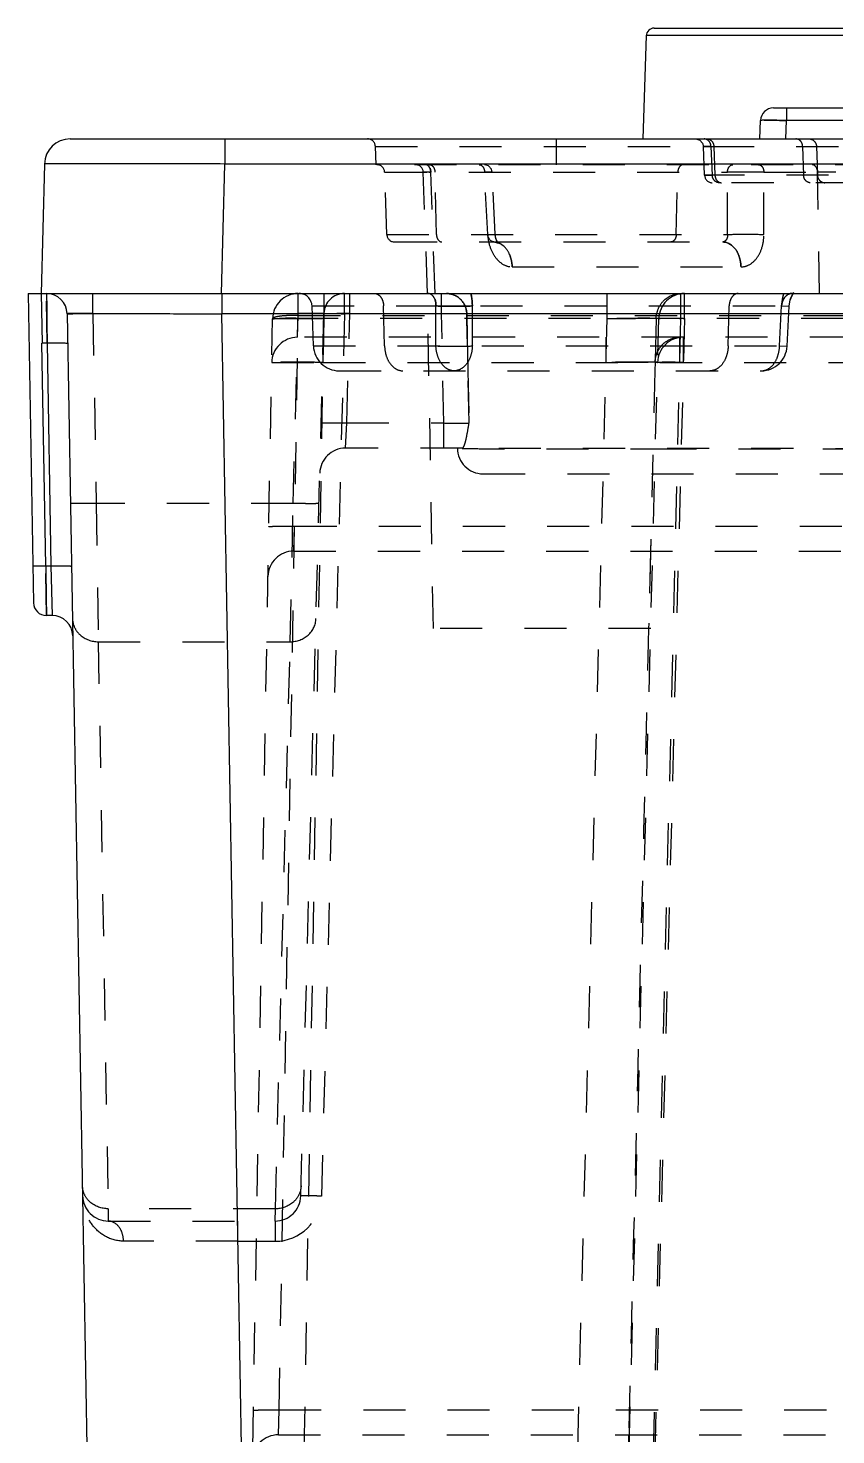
# Model space of a CAD drawing. Header units: millimetres. Extents: x -1265 to 1982, y -12197 to 1934.
# Drawn here: x -119.8 to -88.5, y -335.4 to -280.8 of the extents above; entities that cross this region are included whole.
import ezdxf

# ---------------------------------------------------------------- set-up
doc = ezdxf.new("R2010")
doc.units = ezdxf.units.MM
doc.header["$LTSCALE"] = 16.335
doc.linetypes.add('HIDDEN', pattern=[0.2, 0.1, -0.1])
doc.layers.get('0').update_dxf_attribs({"linetype": 'CONTINUOUS'})
doc.layers.add('DEFAULT_2', color=8, linetype='HIDDEN')

msp = doc.modelspace()

# ---------------------------------------------------------------- linework, layer by layer
at = {"color": 7, "linetype": 'Continuous'}
for p, q in [((-95.833, -281.092), (-95.973, -285.102)), ((-64.813, -281.092), (-95.833, -281.092)), ((-95.533, -280.802), (-65.113, -280.802)), ((-90.898, -283.902), (-83.935, -283.902)), ((-90.398, -283.902), (-90.398, -284.385)), ((-91.423, -285.102), (-91.398, -284.385)), ((-90.423, -285.102), (-90.398, -284.385)), ((-84.435, -284.385), (-90.398, -284.385)), ((-118.192, -285.102), (284.164, -285.102)), ((-112.194, -285.102), (-112.194, -286.076)), ((-119.191, -286.076), (-119.323, -291.102)), ((-112.325, -291.102), (-112.194, -286.076)), ((255.38, -286.076), (-112.194, -286.076)), ((-119.823, -291.102), (-119.613, -303.111)), ((-119.823, -291.102), (302.177, -291.102)), ((-119.323, -291.102), (-119.272, -293.034)), ((-119.109, -291.102), (-119.103, -291.663)), ((-112.31, -291.102), (-112.31, -291.888)), ((-119.103, -291.663), (-119.097, -292.289)), ((-118.309, -291.888), (-116.952, -369.611)), ((-110.953, -369.611), (-112.31, -291.888)), ((-87.788, -291.888), (-112.31, -291.888)), ((-119.097, -292.289), (-119.089, -293.032)), ((-119.139, -301.672), (-119.289, -293.032)), ((-119.089, -293.032), (-119.289, -293.032)), ((-119.089, -293.032), (-118.938, -301.672)), ((-119.139, -301.672), (-118.938, -301.672)), ((-119.139, -301.672), (-119.121, -303.041)), ((-118.938, -301.672), (-118.891, -303.602)), ((-119.121, -303.041), (-119.115, -303.457)), ((-119.115, -303.457), (-119.113, -303.602)), ((-118.891, -303.602), (-119.113, -303.602))]:
    msp.add_line(p, q, dxfattribs=at)
for centre, radius, start, end in [((-95.533, -281.102), 0.3, 90, 178), ((-90.898, -284.402), 0.5, 90, 178), ((-91.322, -337.197), 52.82, 88.9983, 89.5402), ((-118.192, -286.102), 1, 90.0009, 178.5), ((-119.109, -291.902), 0.8, 1, 90), ((-119.113, -303.102), 0.5, 180.9982, 270), ((-118.891, -304.402), 0.8, 1, 90)]:
    msp.add_arc(centre, radius, start, end, dxfattribs=at)
for points, knots in [([(-91.264, -284.378), (-91.283, -284.379), (-91.315, -284.38), (-91.36, -284.379), (-91.38, -284.384), (-91.398, -284.382), (-91.398, -284.385)], [0, 0, 0, 0, 0.429072, 0.741574, 0.933052, 1, 1, 1, 1]), ([(-90.898, -284.378), (-90.934, -284.378), (-91.056, -284.377), (-91.178, -284.377), (-91.264, -284.378)], [0, 0, 0, 0, 0.297466, 1, 1, 1, 1]), ([(-112.194, -286.076), (-112.648, -286.074), (-113.541, -286.071), (-114.837, -286.068), (-115.862, -286.066), (-116.619, -286.065), (-117.126, -286.065), (-117.585, -286.065), (-117.993, -286.066), (-118.345, -286.067), (-118.638, -286.068), (-118.843, -286.069), (-118.976, -286.07), (-119.052, -286.071), (-119.109, -286.073), (-119.154, -286.071), (-119.173, -286.077), (-119.191, -286.073), (-119.191, -286.076)], [0, 0, 0, 0, 0.19492, 0.382717, 0.55557, 0.63436, 0.707059, 0.772982, 0.831446, 0.881878, 0.923841, 0.956909, 0.96999, 0.980735, 0.989126, 0.995145, 0.998773, 1, 1, 1, 1]), ([(-118.309, -291.888), (-118.309, -291.886), (-118.294, -291.89), (-118.277, -291.885), (-118.238, -291.887), (-118.189, -291.885), (-118.124, -291.885), (-118.011, -291.884), (-117.835, -291.884), (-117.584, -291.883), (-117.282, -291.883), (-116.933, -291.882), (-116.381, -291.882), (-115.6, -291.883), (-114.576, -291.884), (-113.465, -291.886), (-112.7, -291.887), (-112.31, -291.888)], [0, 0, 0, 0, 0.001219, 0.004852, 0.010878, 0.019274, 0.030018, 0.043086, 0.076104, 0.118084, 0.168557, 0.226993, 0.292864, 0.444442, 0.6173, 0.804908, 1, 1, 1, 1]), ([(-118.289, -293.046), (-118.289, -293.041), (-118.32, -293.043), (-118.355, -293.034), (-118.433, -293.033), (-118.531, -293.03), (-118.655, -293.029), (-118.844, -293.029), (-118.99, -293.031), (-119.089, -293.032)], [0, 0, 0, 0, 0.019906, 0.076072, 0.167827, 0.294072, 0.451778, 0.630339, 1, 1, 1, 1]), ([(-119.638, -301.663), (-119.638, -301.667), (-119.619, -301.666), (-119.597, -301.671), (-119.548, -301.671), (-119.488, -301.673), (-119.413, -301.674), (-119.295, -301.674), (-119.202, -301.673), (-119.138, -301.672)], [0, 0, 0, 0, 0.020491, 0.077544, 0.169682, 0.293754, 0.445018, 0.618346, 1, 1, 1, 1]), ([(-118.938, -301.672), (-118.839, -301.67), (-118.693, -301.669), (-118.505, -301.669), (-118.38, -301.67), (-118.282, -301.673), (-118.204, -301.674), (-118.169, -301.682), (-118.138, -301.681), (-118.138, -301.686)], [0, 0, 0, 0, 0.369661, 0.548222, 0.705927, 0.832173, 0.923928, 0.980095, 1, 1, 1, 1])]:
    msp.add_open_spline(points, degree=3, knots=knots, dxfattribs=at)
at = {"layer": 'DEFAULT_2', "color": 8, "linetype": 'HIDDEN'}
for p, q in [((-106.323, -286.102), (-106.348, -285.392)), ((-106.348, -285.392), (38.635, -285.392)), ((-99.323, -286.102), (-99.323, -285.102)), ((-93.571, -286.514), (-93.615, -285.39)), ((-93.323, -285.392), (-93.615, -285.39)), ((-93.615, -285.39), (-93.555, -285.391)), ((-93.555, -285.391), (-93.501, -285.391)), ((-93.501, -285.391), (-93.214, -285.392)), ((-93.323, -285.392), (-93.273, -286.513)), ((-93.214, -285.392), (-93.169, -286.513)), ((-89.766, -285.392), (-89.729, -286.513)), ((-89.766, -285.392), (-89.543, -285.392)), ((-89.543, -285.392), (-89.364, -285.392)), ((-89.364, -285.392), (-89.229, -285.392)), ((-89.229, -285.392), (-89.206, -286.096)), ((-101.954, -286.15), (-102.115, -286.102)), ((-89.206, -286.096), (-89.192, -286.513)), ((17.677, -286.104), (-106.323, -286.104)), ((-105.903, -288.813), (-105.987, -286.392)), ((-105.987, -286.392), (-92.683, -286.392)), ((-104.323, -291.102), (-104.487, -286.392)), ((-104.255, -286.391), (-104.195, -286.392)), ((-104.03, -291.102), (-104.195, -286.392)), ((-103.976, -288.813), (-104.035, -286.392)), ((-101.816, -286.387), (-102.108, -286.392)), ((-101.816, -286.387), (-102.108, -286.392)), ((-102.108, -286.392), (-101.85, -286.388)), ((-101.989, -288.812), (-102.108, -286.392)), ((-101.843, -286.276), (-101.954, -286.15)), ((-101.85, -286.388), (-101.816, -286.387)), ((-101.85, -286.388), (-101.816, -286.387)), ((-101.816, -286.387), (-101.843, -286.276)), ((-101.697, -288.798), (-101.816, -286.387)), ((-94.67, -288.813), (-94.61, -286.392)), ((-93.571, -286.514), (-93.273, -286.513)), ((-93.512, -286.514), (-93.571, -286.514)), ((-93.169, -286.513), (-93.512, -286.514)), ((38.652, -286.513), (-93.273, -286.513)), ((-92.683, -288.813), (-92.683, -286.392)), ((-91.27, -288.812), (-91.27, -286.392)), ((-91.27, -286.392), (-89.184, -286.392)), ((-89.116, -291.102), (-89.184, -286.392)), ((154.136, -286.802), (-93.271, -286.802)), ((-105.903, -288.813), (-92.683, -288.813)), ((-101.989, -288.813), (-101.697, -288.798)), ((-101.67, -288.97), (-101.697, -288.798)), ((-105.587, -289.102), (-92.864, -289.102)), ((-101.61, -289.113), (-101.67, -288.97)), ((-101.585, -289.147), (-101.63, -289.077)), ((-101.586, -289.146), (-101.585, -289.147)), ((-101.039, -290.067), (-92.157, -290.067)), ((-119.089, -293.032), (-119.109, -291.102)), ((-117.31, -291.881), (-117.31, -291.102)), ((-109.34, -292.067), (-109.34, -291.102)), ((-108.34, -292.076), (-108.34, -291.102)), ((-107.544, -291.888), (-107.544, -291.102)), ((-107.344, -291.881), (-107.344, -291.102)), ((-104.096, -304.102), (-104.323, -291.102)), ((-103.779, -291.881), (-103.779, -291.102)), ((-97.348, -292.076), (-97.348, -291.102)), ((-94.505, -291.102), (-94.505, -292.067)), ((-94.349, -292.067), (-94.349, -291.102)), ((-90.294, -291.599), (-90.248, -291.342)), ((-90.245, -291.326), (-90.154, -291.136)), ((-90.163, -291.15), (-90.127, -291.102)), ((-90.154, -291.136), (-90.126, -291.102)), ((-90.127, -291.102), (-90.126, -291.102)), ((-90.126, -291.102), (-90.121, -291.096)), ((-117.31, -291.881), (-117.181, -299.25)), ((-117.31, -291.881), (-112.31, -291.888)), ((-111.676, -368.607), (-110.34, -292.085)), ((-110.08, -334.437), (-109.34, -292.067)), ((-109.676, -368.61), (-108.34, -292.076)), ((-109.536, -299.25), (-109.343, -291.881)), ((-109.37, -292.802), (-109.34, -291.952)), ((-109.34, -291.952), (16.728, -291.952)), ((58.823, -292.067), (-109.34, -292.067)), ((-109.24, -326.128), (-108.343, -291.881)), ((-108.752, -293.137), (-108.806, -291.585)), ((-108.806, -291.585), (-90.586, -291.585)), ((-107.544, -291.888), (-108.44, -326.135)), ((-107.455, -296.128), (-107.344, -291.881)), ((-105.99, -293.137), (-106.028, -291.585)), ((-103.997, -293.137), (-103.997, -291.585)), ((-103.689, -296.128), (-103.779, -291.881)), ((-102.711, -296.128), (-102.802, -291.881)), ((-102.802, -291.881), (-102.782, -292.802)), ((-102.584, -293.137), (-102.584, -291.585)), ((-99.352, -368.61), (-97.348, -292.076)), ((-97.352, -368.61), (-95.348, -292.076)), ((-94.505, -292.067), (-96.06, -356.437)), ((-94.349, -292.067), (-96.034, -356.437)), ((-95.452, -292.069), (-95.502, -294.102)), ((-92.656, -293.137), (-92.617, -291.585)), ((-90.662, -293.137), (-90.586, -291.585)), ((-90.586, -291.585), (-90.294, -291.599)), ((-90.37, -293.152), (-90.294, -291.599)), ((124.498, -292.802), (-109.37, -292.802)), ((-108.752, -293.137), (-90.662, -293.137)), ((-108.37, -293.776), (-108.37, -292.802)), ((-102.782, -292.802), (-102.754, -294.102)), ((-97.392, -293.776), (-97.392, -292.802)), ((-94.544, -292.802), (-94.544, -293.767)), ((-94.393, -293.767), (-94.393, -292.802)), ((-90.662, -293.137), (-90.37, -293.152)), ((-108.448, -293.775), (-108.37, -293.776)), ((-108.37, -293.785), (121.223, -293.767)), ((-107.752, -294.102), (-91.369, -294.102)), ((-102.754, -294.102), (-102.711, -296.128)), ((-95.502, -294.102), (-95.746, -304.1)), ((-95.502, -294.102), (-95.672, -301.102)), ((-95.494, -293.769), (-95.502, -294.102)), ((-107.506, -297.102), (-107.455, -296.128)), ((-107.455, -296.128), (-103.689, -296.128)), ((-103.689, -297.102), (-103.689, -296.128)), ((-102.967, -297.102), (-107.506, -297.102)), ((-80.323, -297.128), (-102.975, -297.119)), ((-95.522, -297.128), (-85.741, -297.128)), ((-102.164, -298.102), (-58.482, -298.102)), ((-109.536, -299.25), (-117.181, -299.25)), ((-117.181, -299.25), (-117.103, -304.617)), ((-109.653, -304.617), (-109.536, -299.25)), ((-109.515, -301.102), (-109.481, -300.137)), ((-109.481, -300.137), (-81.427, -300.137)), ((-109.515, -301.102), (-82.251, -301.102)), ((-95.672, -301.102), (-95.746, -304.1)), ((-119.113, -303.602), (-119.139, -301.672)), ((-95.663, -304.102), (-104.096, -304.102)), ((-117.103, -304.617), (-116.719, -326.627)), ((-117.103, -304.617), (-109.653, -304.617)), ((-110.229, -326.627), (-109.653, -304.617)), ((-110.229, -326.627), (-116.719, -326.627)), ((-116.719, -326.627), (-116.712, -327.102)), ((-110.24, -327.102), (-110.229, -326.627)), ((-116.712, -327.102), (-110.24, -327.102)), ((-111.682, -327.888), (-111.682, -327.102)), ((-110.24, -327.102), (-110.24, -327.888)), ((-111.682, -327.888), (-110.24, -327.888)), ((-110.113, -335.402), (-110.08, -334.437)), ((-110.08, -334.437), (126.711, -334.437)), ((-110.113, -335.402), (125.711, -335.402)), ((-96.521, -335.402), (-97.051, -356.443)), ((-96.521, -335.402), (-97.051, -356.443))]:
    msp.add_line(p, q, dxfattribs=at)
for points in [[(-93.915, -285.102), (-93.757, -285.147), (-93.646, -285.269), (-93.615, -285.39)], [(-101.63, -289.077), (-101.683, -288.911), (-101.697, -288.798)], [(-101.746, -289.102), (-101.616, -289.129), (-101.586, -289.146)], [(-101.746, -289.102), (-101.64, -289.119), (-101.596, -289.139)], [(-101.596, -289.139), (-101.584, -289.148), (-101.61, -289.113)], [(-90.294, -291.599), (-90.254, -291.358), (-90.163, -291.15)], [(-90.121, -291.096), (-90.104, -291.082), (-90.167, -291.1), (-90.196, -291.102)]]:
    msp.add_lwpolyline(points, dxfattribs=at)
for centre, radius, start, end in [((-106.647, -285.402), 0.3, 2, 90), ((-106.287, -286.402), 0.3, 2, 90), ((-104.787, -286.402), 0.3, 2, 90), ((-104.472, -326.369), 39.978, 89.6882, 89.829), ((-93.271, -286.502), 0.3, 182.2609, 270), ((-92.118, -326.327), 39.939, 90.1679, 90.8108), ((-91.977, -351.046), 64.658, 89.77084, 90.22916), ((-91.933, -340.79), 54.402, 89.5093, 89.7733), ((-91.77, -321.462), 35.074, 89.1835, 89.506), ((-88.918, -330.883), 44.492, 90.0754, 90.3424), ((-88.856, -361.051), 74.66, 89.90755, 90.09245), ((-88.873, -377.509), 91.118, 89.75117, 89.91367), ((-105.603, -288.802), 0.3, 182, 270), ((-100.165, -288.722), 1.826, 182.83, 192.201), ((-100.231, -288.736), 1.759, 192.2034, 195.4359), ((-109.34, -292.102), 1, 90, 179), ((-109.306, -291.602), 0.5, 2, 90), ((-107.544, -291.902), 0.8, 90, 178.5), ((-94.349, -292.102), 1, 90, 178.5), ((-88.486, -291.688), 2.103, 168.2334, 177.1935), ((-88.578, -291.669), 2.008, 163.6042, 168.2157), ((-109.803, -318.469), 26.406, 88.9946, 90.0794), ((-109.64, -440.813), 148.742, 89.49957, 89.68338), ((-108.224, -333.058), 41.187, 88.7745, 89.4697), ((-109.37, -293.802), 1, 90, 179), ((-107.752, -293.102), 1, 182, 270), ((-94.393, -293.802), 1, 90, 178.5), ((-91.369, -293.102), 1, 270, 357.1727), ((-107.506, -298.102), 1, 90, 178.5), ((-102.165, -297.102), 1, 180, 270), ((-109.515, -302.102), 1, 90, 179), ((-116.712, -326.102), 1, 181, 270), ((-110.24, -326.102), 1, 270, 358.5), ((-110.24, -326.088), 1.8, 270.0063, 358.5001), ((-116.545, -2365.975), 2038.092, 89.863282, 89.988057), ((-110.113, -336.402), 1, 90, 179)]:
    msp.add_arc(centre, radius, start, end, dxfattribs=at)
for points, knots in [([(-91.264, -284.378), (-91.252, -284.378), (-91.199, -284.378), (-91.096, -284.377), (-90.946, -284.378), (-90.711, -284.38), (-90.526, -284.383), (-90.398, -284.385)], [0, 0, 0, 0, 0.039651, 0.183244, 0.358239, 0.558604, 1, 1, 1, 1]), ([(-93.323, -285.392), (-93.325, -285.318), (-93.378, -285.17), (-93.524, -285.102), (-93.593, -285.102)], [0, 0, 0, 0, 0.517842, 1, 1, 1, 1]), ([(-93.473, -285.102), (-93.431, -285.102), (-93.34, -285.131), (-93.276, -285.201), (-93.254, -285.243)], [0, 0, 0, 0, 0.473003, 1, 1, 1, 1]), ([(-89.766, -285.392), (-89.768, -285.318), (-89.817, -285.173), (-89.959, -285.102), (-90.025, -285.102)], [0, 0, 0, 0, 0.52473, 1, 1, 1, 1]), ([(-89.521, -285.102), (-89.448, -285.102), (-89.295, -285.165), (-89.232, -285.317), (-89.229, -285.392)], [0, 0, 0, 0, 0.495092, 1, 1, 1, 1]), ([(-104.195, -286.392), (-104.196, -286.355), (-104.208, -286.283), (-104.259, -286.164), (-104.35, -286.102), (-104.407, -286.102)], [0, 0, 0, 0, 0.282889, 0.561661, 1, 1, 1, 1]), ([(-104.247, -286.102), (-104.191, -286.102), (-104.067, -286.187), (-104.037, -286.32), (-104.035, -286.392)], [0, 0, 0, 0, 0.440824, 1, 1, 1, 1]), ([(-102.32, -286.102), (-102.264, -286.102), (-102.173, -286.164), (-102.122, -286.283), (-102.109, -286.355), (-102.108, -286.392)], [0, 0, 0, 0, 0.438339, 0.717111, 1, 1, 1, 1]), ([(-102.214, -286.143), (-102.222, -286.137), (-102.254, -286.115), (-102.292, -286.102), (-102.32, -286.102)], [0, 0, 0, 0, 0.274315, 1, 1, 1, 1]), ([(-102.214, -286.143), (-102.222, -286.137), (-102.254, -286.115), (-102.292, -286.102), (-102.32, -286.102)], [0, 0, 0, 0, 0.274315, 1, 1, 1, 1]), ([(-94.398, -286.102), (-94.455, -286.102), (-94.579, -286.187), (-94.609, -286.32), (-94.61, -286.392)], [0, 0, 0, 0, 0.440824, 1, 1, 1, 1]), ([(-92.683, -286.392), (-92.682, -286.355), (-92.669, -286.283), (-92.619, -286.164), (-92.528, -286.102), (-92.471, -286.102)], [0, 0, 0, 0, 0.282889, 0.561661, 1, 1, 1, 1]), ([(-91.482, -286.102), (-91.425, -286.102), (-91.334, -286.164), (-91.284, -286.283), (-91.271, -286.355), (-91.27, -286.392)], [0, 0, 0, 0, 0.438339, 0.717111, 1, 1, 1, 1]), ([(-89.184, -286.392), (-89.185, -286.355), (-89.198, -286.283), (-89.248, -286.164), (-89.339, -286.102), (-89.396, -286.102)], [0, 0, 0, 0, 0.282889, 0.561661, 1, 1, 1, 1]), ([(-104.195, -286.392), (-104.236, -286.391), (-104.307, -286.391), (-104.391, -286.39), (-104.44, -286.391), (-104.466, -286.39), (-104.477, -286.393), (-104.487, -286.39), (-104.487, -286.392)], [0, 0, 0, 0, 0.422932, 0.737062, 0.850282, 0.932649, 0.98295, 1, 1, 1, 1]), ([(-93.003, -286.802), (-93.071, -286.802), (-93.217, -286.734), (-93.27, -286.586), (-93.273, -286.513)], [0, 0, 0, 0, 0.481561, 1, 1, 1, 1]), ([(-91.27, -286.392), (-91.378, -286.39), (-91.849, -286.386), (-92.32, -286.386), (-92.683, -286.392)], [0, 0, 0, 0, 0.229262, 1, 1, 1, 1]), ([(-89.469, -286.802), (-89.536, -286.802), (-89.678, -286.731), (-89.727, -286.586), (-89.729, -286.513)], [0, 0, 0, 0, 0.475055, 1, 1, 1, 1]), ([(-88.477, -286.392), (-88.542, -286.391), (-88.777, -286.391), (-89.013, -286.391), (-89.184, -286.392)], [0, 0, 0, 0, 0.275638, 1, 1, 1, 1]), ([(-89.047, -286.761), (-89.013, -286.781), (-88.963, -286.798), (-88.912, -286.802), (-88.9, -286.802)], [0, 0, 0, 0, 0.763059, 1, 1, 1, 1]), ([(-103.976, -288.813), (-103.974, -288.884), (-103.944, -289.017), (-103.82, -289.102), (-103.764, -289.102)], [0, 0, 0, 0, 0.559176, 1, 1, 1, 1]), ([(-101.989, -288.812), (-101.981, -288.976), (-101.923, -289.292), (-101.718, -289.702), (-101.416, -289.991), (-101.159, -290.067), (-101.039, -290.067)], [0, 0, 0, 0, 0.286945, 0.554195, 0.790218, 1, 1, 1, 1]), ([(-101.746, -289.102), (-101.774, -289.102), (-101.904, -289.057), (-101.975, -288.916), (-101.989, -288.813)], [0, 0, 0, 0, 0.21317, 1, 1, 1, 1]), ([(-94.67, -288.813), (-94.672, -288.884), (-94.702, -289.017), (-94.826, -289.102), (-94.882, -289.102)], [0, 0, 0, 0, 0.559176, 1, 1, 1, 1]), ([(-92.683, -288.813), (-92.678, -288.881), (-92.695, -289.011), (-92.81, -289.102), (-92.864, -289.102)], [0, 0, 0, 0, 0.561941, 1, 1, 1, 1]), ([(-92.683, -288.813), (-92.448, -288.801), (-91.977, -288.795), (-91.505, -288.801), (-91.27, -288.813)], [0, 0, 0, 0, 0.5, 1, 1, 1, 1]), ([(-92.157, -290.067), (-92.039, -290.067), (-91.786, -289.993), (-91.496, -289.701), (-91.311, -289.289), (-91.27, -288.975), (-91.27, -288.812)], [0, 0, 0, 0, 0.210468, 0.444453, 0.710724, 1, 1, 1, 1]), ([(-101.039, -290.067), (-101.042, -289.945), (-101.086, -289.703), (-101.255, -289.306), (-101.558, -289.102), (-101.746, -289.102)], [0, 0, 0, 0, 0.284232, 0.563384, 1, 1, 1, 1]), ([(-101.746, -289.102), (-101.718, -289.102), (-101.596, -289.114), (-101.482, -289.171), (-101.407, -289.227)], [0, 0, 0, 0, 0.229487, 1, 1, 1, 1]), ([(-92.864, -289.102), (-92.676, -289.102), (-92.374, -289.306), (-92.204, -289.703), (-92.161, -289.945), (-92.158, -290.067)], [0, 0, 0, 0, 0.436616, 0.715769, 1, 1, 1, 1]), ([(-92.158, -290.067), (-92.161, -289.945), (-92.204, -289.703), (-92.374, -289.306), (-92.676, -289.102), (-92.864, -289.102)], [0, 0, 0, 0, 0.284232, 0.563384, 1, 1, 1, 1]), ([(-101.148, -289.572), (-101.097, -289.689), (-101.053, -289.857), (-101.04, -290.026), (-101.039, -290.067)], [0, 0, 0, 0, 0.756723, 1, 1, 1, 1]), ([(-106.382, -291.102), (-106.336, -291.102), (-106.238, -291.131), (-106.124, -291.243), (-106.049, -291.401), (-106.03, -291.522), (-106.028, -291.585)], [0, 0, 0, 0, 0.209914, 0.445031, 0.712165, 1, 1, 1, 1]), ([(-103.997, -291.585), (-103.994, -291.523), (-104.004, -291.403), (-104.066, -291.243), (-104.174, -291.131), (-104.27, -291.102), (-104.315, -291.102)], [0, 0, 0, 0, 0.292056, 0.55745, 0.78885, 1, 1, 1, 1]), ([(-104.031, -291.341), (-104.024, -291.36), (-104.001, -291.439), (-103.994, -291.522), (-103.997, -291.585)], [0, 0, 0, 0, 0.240506, 1, 1, 1, 1]), ([(-102.802, -291.881), (-102.807, -291.681), (-102.974, -291.271), (-103.387, -291.102), (-103.584, -291.102)], [0, 0, 0, 0, 0.503844, 1, 1, 1, 1]), ([(-103.584, -291.102), (-103.552, -291.102), (-103.42, -291.112), (-103.29, -291.157), (-103.202, -291.206)], [0, 0, 0, 0, 0.237003, 1, 1, 1, 1]), ([(-102.914, -291.493), (-102.896, -291.523), (-102.837, -291.645), (-102.804, -291.781), (-102.802, -291.881)], [0, 0, 0, 0, 0.260592, 1, 1, 1, 1]), ([(-102.584, -291.585), (-102.584, -291.462), (-102.598, -291.3), (-102.631, -291.141), (-102.641, -291.102)], [0, 0, 0, 0, 0.753771, 1, 1, 1, 1]), ([(-102.641, -291.102), (-102.631, -291.141), (-102.598, -291.3), (-102.584, -291.462), (-102.584, -291.585)], [0, 0, 0, 0, 0.246229, 1, 1, 1, 1]), ([(-95.452, -292.069), (-95.448, -291.946), (-95.39, -291.695), (-95.129, -291.27), (-94.744, -291.102), (-94.505, -291.102)], [0, 0, 0, 0, 0.250632, 0.512901, 1, 1, 1, 1]), ([(-92.264, -291.102), (-92.31, -291.102), (-92.408, -291.131), (-92.522, -291.243), (-92.596, -291.401), (-92.616, -291.522), (-92.617, -291.585)], [0, 0, 0, 0, 0.209914, 0.445031, 0.712165, 1, 1, 1, 1]), ([(-90.586, -291.585), (-90.58, -291.521), (-90.55, -291.399), (-90.447, -291.204), (-90.294, -291.102), (-90.197, -291.102)], [0, 0, 0, 0, 0.288206, 0.559383, 1, 1, 1, 1]), ([(-90.197, -291.102), (-90.26, -291.102), (-90.397, -291.159), (-90.482, -291.274), (-90.516, -291.341)], [0, 0, 0, 0, 0.456649, 1, 1, 1, 1]), ([(-117.31, -291.881), (-117.437, -291.879), (-117.622, -291.878), (-117.858, -291.877), (-118.007, -291.877), (-118.129, -291.879), (-118.213, -291.88), (-118.262, -291.883), (-118.288, -291.884), (-118.299, -291.886), (-118.309, -291.886), (-118.309, -291.888)], [0, 0, 0, 0, 0.382453, 0.55545, 0.706898, 0.830425, 0.922373, 0.955578, 0.979783, 0.994645, 1, 1, 1, 1]), ([(-109.838, -291.964), (-109.909, -291.969), (-110.033, -291.979), (-110.194, -292.008), (-110.287, -292.035), (-110.34, -292.068), (-110.34, -292.085)], [0, 0, 0, 0, 0.405244, 0.710851, 0.906908, 1, 1, 1, 1]), ([(-110.34, -292.085), (-110.34, -292.083), (-110.331, -292.08), (-110.309, -292.076), (-110.251, -292.072), (-110.161, -292.068), (-110.038, -292.065), (-109.888, -292.063), (-109.653, -292.063), (-109.467, -292.065), (-109.34, -292.067)], [0, 0, 0, 0, 0.005945, 0.02082, 0.07793, 0.170108, 0.29424, 0.445473, 0.618611, 1, 1, 1, 1]), ([(-108.34, -292.076), (-108.47, -292.075), (-108.725, -292.073), (-109.096, -292.071), (-109.437, -292.071), (-109.736, -292.071), (-109.954, -292.072), (-110.098, -292.074), (-110.182, -292.076), (-110.246, -292.078), (-110.298, -292.078), (-110.32, -292.084), (-110.34, -292.081), (-110.34, -292.085)], [0, 0, 0, 0, 0.194626, 0.382559, 0.555455, 0.706874, 0.831123, 0.881606, 0.923609, 0.956651, 0.980497, 0.994979, 1, 1, 1, 1]), ([(-110.34, -292.085), (-110.34, -292.082), (-110.326, -292.083), (-110.31, -292.079), (-110.273, -292.079), (-110.226, -292.077), (-110.165, -292.076), (-110.06, -292.074), (-109.9, -292.072), (-109.676, -292.071), (-109.416, -292.071), (-109.125, -292.071), (-108.923, -292.072), (-108.818, -292.073)], [0, 0, 0, 0, 0.00479, 0.018467, 0.040999, 0.072257, 0.112103, 0.160298, 0.280076, 0.428166, 0.60069, 0.79298, 1, 1, 1, 1]), ([(-108.34, -292.085), (-108.47, -292.084), (-108.725, -292.082), (-109.095, -292.079), (-109.437, -292.078), (-109.736, -292.077), (-109.954, -292.078), (-110.098, -292.079), (-110.182, -292.079), (-110.246, -292.081), (-110.298, -292.079), (-110.32, -292.086), (-110.34, -292.081), (-110.34, -292.085)], [0, 0, 0, 0, 0.194658, 0.382623, 0.55555, 0.706995, 0.831262, 0.881749, 0.923752, 0.956788, 0.98062, 0.995072, 1, 1, 1, 1]), ([(-109.34, -291.952), (-109.381, -291.951), (-109.547, -291.951), (-109.713, -291.956), (-109.838, -291.964)], [0, 0, 0, 0, 0.246369, 1, 1, 1, 1]), ([(-108.343, -291.881), (-108.343, -291.879), (-108.353, -291.879), (-108.365, -291.877), (-108.391, -291.876), (-108.439, -291.874), (-108.523, -291.873), (-108.645, -291.872), (-108.794, -291.873), (-109.03, -291.875), (-109.215, -291.879), (-109.343, -291.881)], [0, 0, 0, 0, 0.005327, 0.020165, 0.04435, 0.07754, 0.169471, 0.292997, 0.444457, 0.617479, 1, 1, 1, 1]), ([(-108.343, -291.881), (-108.343, -291.879), (-108.333, -291.879), (-108.322, -291.877), (-108.296, -291.876), (-108.248, -291.874), (-108.164, -291.873), (-108.041, -291.872), (-107.892, -291.873), (-107.656, -291.875), (-107.471, -291.879), (-107.344, -291.881)], [0, 0, 0, 0, 0.00531, 0.019969, 0.043922, 0.076937, 0.169124, 0.29336, 0.444762, 0.618113, 1, 1, 1, 1]), ([(-108.343, -291.881), (-108.343, -291.88), (-108.335, -291.88), (-108.326, -291.878), (-108.306, -291.878), (-108.267, -291.877), (-108.2, -291.877), (-108.102, -291.877), (-107.982, -291.879), (-107.794, -291.882), (-107.645, -291.886), (-107.544, -291.888)], [0, 0, 0, 0, 0.005178, 0.019779, 0.043685, 0.076653, 0.168721, 0.292786, 0.444166, 0.617756, 1, 1, 1, 1]), ([(-103.997, -291.585), (-103.762, -291.596), (-103.29, -291.602), (-102.819, -291.596), (-102.584, -291.585)], [0, 0, 0, 0, 0.5, 1, 1, 1, 1]), ([(-103.534, -291.598), (-103.578, -291.597), (-103.732, -291.594), (-103.887, -291.59), (-103.997, -291.585)], [0, 0, 0, 0, 0.286023, 1, 1, 1, 1]), ([(-103.779, -291.881), (-103.57, -291.878), (-103.286, -291.874), (-102.96, -291.876), (-102.843, -291.878), (-102.802, -291.881)], [0, 0, 0, 0, 0.64335, 0.871555, 1, 1, 1, 1]), ([(-102.584, -291.585), (-102.648, -291.588), (-102.964, -291.599), (-103.281, -291.601), (-103.534, -291.598)], [0, 0, 0, 0, 0.202596, 1, 1, 1, 1]), ([(-97.348, -292.076), (-96.959, -292.071), (-96.327, -292.066), (-95.695, -292.063), (-95.452, -292.069)], [0, 0, 0, 0, 0.615882, 1, 1, 1, 1]), ([(-95.348, -292.076), (-95.348, -292.073), (-95.369, -292.075), (-95.391, -292.069), (-95.443, -292.07), (-95.508, -292.068), (-95.592, -292.067), (-95.735, -292.065), (-95.952, -292.065), (-96.251, -292.066), (-96.592, -292.068), (-96.963, -292.071), (-97.218, -292.074), (-97.348, -292.076)], [0, 0, 0, 0, 0.005127, 0.019926, 0.044107, 0.077307, 0.119156, 0.16928, 0.292857, 0.444367, 0.617431, 0.804994, 1, 1, 1, 1]), ([(-95.448, -292.069), (-95.328, -292.059), (-95.013, -292.06), (-94.699, -292.063), (-94.505, -292.067)], [0, 0, 0, 0, 0.383648, 1, 1, 1, 1]), ([(-95.348, -292.076), (-95.348, -292.074), (-95.339, -292.072), (-95.317, -292.067), (-95.259, -292.064), (-95.17, -292.06), (-95.046, -292.059), (-94.897, -292.058), (-94.661, -292.06), (-94.476, -292.064), (-94.349, -292.067)], [0, 0, 0, 0, 0.005946, 0.020821, 0.077929, 0.1701, 0.294226, 0.445454, 0.61859, 1, 1, 1, 1]), ([(-105.99, -293.137), (-105.987, -293.262), (-105.949, -293.505), (-105.8, -293.821), (-105.571, -294.044), (-105.375, -294.102), (-105.283, -294.102)], [0, 0, 0, 0, 0.287835, 0.554969, 0.790086, 1, 1, 1, 1]), ([(-103.29, -294.102), (-103.382, -294.102), (-103.578, -294.044), (-103.806, -293.821), (-103.955, -293.505), (-103.994, -293.262), (-103.997, -293.137)], [0, 0, 0, 0, 0.209914, 0.445031, 0.712165, 1, 1, 1, 1]), ([(-103.997, -293.137), (-103.762, -293.149), (-103.29, -293.154), (-102.819, -293.149), (-102.584, -293.137)], [0, 0, 0, 0, 0.500012, 1, 1, 1, 1]), ([(-102.584, -293.137), (-102.587, -293.262), (-102.625, -293.505), (-102.774, -293.821), (-103.003, -294.044), (-103.199, -294.102), (-103.29, -294.102)], [0, 0, 0, 0, 0.287835, 0.554969, 0.790086, 1, 1, 1, 1]), ([(-95.397, -293.368), (-95.358, -293.283), (-95.26, -293.122), (-94.985, -292.887), (-94.716, -292.802), (-94.544, -292.802)], [0, 0, 0, 0, 0.261115, 0.518959, 1, 1, 1, 1]), ([(-92.656, -293.137), (-92.659, -293.262), (-92.697, -293.505), (-92.846, -293.821), (-93.075, -294.044), (-93.271, -294.102), (-93.362, -294.102)], [0, 0, 0, 0, 0.287835, 0.554969, 0.790086, 1, 1, 1, 1]), ([(-91.369, -294.102), (-91.278, -294.102), (-91.082, -294.044), (-90.853, -293.821), (-90.704, -293.505), (-90.666, -293.262), (-90.662, -293.137)], [0, 0, 0, 0, 0.209914, 0.445031, 0.712165, 1, 1, 1, 1]), ([(-95.494, -293.769), (-95.493, -293.736), (-95.48, -293.599), (-95.44, -293.464), (-95.397, -293.368)], [0, 0, 0, 0, 0.238921, 1, 1, 1, 1]), ([(-108.37, -293.776), (-108.5, -293.775), (-108.755, -293.773), (-109.125, -293.771), (-109.467, -293.771), (-109.766, -293.771), (-109.983, -293.772), (-110.128, -293.774), (-110.212, -293.776), (-110.276, -293.778), (-110.327, -293.778), (-110.35, -293.784), (-110.37, -293.781), (-110.37, -293.785)], [0, 0, 0, 0, 0.194626, 0.382559, 0.555455, 0.706874, 0.831123, 0.881606, 0.923609, 0.956651, 0.980497, 0.994979, 1, 1, 1, 1]), ([(-110.37, -293.785), (-110.37, -293.782), (-110.351, -293.784), (-110.329, -293.778), (-110.281, -293.778), (-110.22, -293.776), (-110.139, -293.775), (-110.002, -293.773), (-109.794, -293.771), (-109.507, -293.771), (-109.179, -293.771), (-108.822, -293.773), (-108.574, -293.774), (-108.448, -293.775)], [0, 0, 0, 0, 0.004977, 0.01931, 0.042916, 0.075631, 0.117245, 0.167316, 0.290743, 0.441554, 0.614351, 0.803101, 1, 1, 1, 1]), ([(-110.37, -293.785), (-110.37, -293.781), (-110.349, -293.786), (-110.328, -293.779), (-110.276, -293.781), (-110.212, -293.779), (-110.128, -293.779), (-109.983, -293.778), (-109.766, -293.777), (-109.467, -293.778), (-109.125, -293.779), (-108.755, -293.782), (-108.5, -293.784), (-108.37, -293.785)], [0, 0, 0, 0, 0.004928, 0.01938, 0.043212, 0.076248, 0.118251, 0.168738, 0.293005, 0.44445, 0.617377, 0.805342, 1, 1, 1, 1]), ([(-97.392, -293.776), (-97.002, -293.771), (-96.369, -293.766), (-95.736, -293.763), (-95.494, -293.769)], [0, 0, 0, 0, 0.617043, 1, 1, 1, 1]), ([(-95.393, -293.776), (-95.393, -293.773), (-95.414, -293.775), (-95.436, -293.769), (-95.488, -293.77), (-95.552, -293.768), (-95.636, -293.767), (-95.78, -293.765), (-95.997, -293.765), (-96.295, -293.766), (-96.637, -293.768), (-97.007, -293.771), (-97.262, -293.774), (-97.392, -293.776)], [0, 0, 0, 0, 0.005127, 0.019926, 0.044107, 0.077307, 0.119156, 0.16928, 0.292857, 0.444367, 0.617431, 0.804994, 1, 1, 1, 1]), ([(-95.49, -293.769), (-95.484, -293.769), (-95.458, -293.767), (-95.432, -293.766), (-95.411, -293.765)], [0, 0, 0, 0, 0.207516, 1, 1, 1, 1]), ([(-95.411, -293.765), (-95.358, -293.763), (-95.069, -293.757), (-94.781, -293.762), (-94.545, -293.767)], [0, 0, 0, 0, 0.182212, 1, 1, 1, 1]), ([(-95.393, -293.776), (-95.393, -293.774), (-95.384, -293.772), (-95.361, -293.767), (-95.303, -293.764), (-95.214, -293.76), (-95.091, -293.759), (-94.941, -293.758), (-94.705, -293.76), (-94.52, -293.764), (-94.393, -293.767)], [0, 0, 0, 0, 0.005946, 0.020822, 0.077931, 0.170105, 0.294236, 0.445466, 0.618597, 1, 1, 1, 1]), ([(-108.454, -296.128), (-108.454, -296.127), (-108.445, -296.126), (-108.433, -296.123), (-108.409, -296.122), (-108.36, -296.12), (-108.276, -296.118), (-108.151, -296.117), (-107.997, -296.118), (-107.761, -296.121), (-107.578, -296.125), (-107.455, -296.128)], [0, 0, 0, 0, 0.005295, 0.019628, 0.043122, 0.07567, 0.16739, 0.293662, 0.451439, 0.630101, 1, 1, 1, 1]), ([(-103.689, -296.128), (-103.479, -296.133), (-103.194, -296.138), (-102.868, -296.135), (-102.752, -296.133), (-102.711, -296.128)], [0, 0, 0, 0, 0.64455, 0.871983, 1, 1, 1, 1]), ([(-102.975, -297.119), (-102.96, -297.119), (-102.932, -297.082), (-102.902, -297.021), (-102.867, -296.922), (-102.822, -296.743), (-102.769, -296.474), (-102.731, -296.248), (-102.711, -296.128)], [0, 0, 0, 0, 0.041364, 0.112115, 0.209867, 0.336871, 0.648507, 1, 1, 1, 1]), ([(-102.975, -297.119), (-102.681, -297.119), (-101.862, -297.135), (-100.306, -297.125), (-98.116, -297.129), (-96.45, -297.128), (-95.522, -297.128)], [0, 0, 0, 0, 0.118385, 0.329395, 0.626419, 1, 1, 1, 1]), ([(-117.181, -299.25), (-117.308, -299.252), (-117.493, -299.254), (-117.729, -299.255), (-117.879, -299.254), (-118.001, -299.253), (-118.085, -299.251), (-118.134, -299.248), (-118.159, -299.246), (-118.171, -299.244), (-118.181, -299.243), (-118.181, -299.241)], [0, 0, 0, 0, 0.381604, 0.554781, 0.706129, 0.83038, 0.922607, 0.955681, 0.979712, 0.994472, 1, 1, 1, 1]), ([(-108.536, -299.25), (-108.536, -299.251), (-108.546, -299.252), (-108.558, -299.255), (-108.583, -299.256), (-108.632, -299.259), (-108.716, -299.26), (-108.838, -299.261), (-108.988, -299.26), (-109.223, -299.257), (-109.409, -299.253), (-109.536, -299.25)], [0, 0, 0, 0, 0.005504, 0.0202, 0.044146, 0.077134, 0.169242, 0.29334, 0.44467, 0.618091, 1, 1, 1, 1]), ([(-110.481, -300.155), (-110.481, -300.153), (-110.472, -300.15), (-110.46, -300.148), (-110.435, -300.145), (-110.387, -300.141), (-110.302, -300.137), (-110.177, -300.134), (-110.023, -300.133), (-109.787, -300.133), (-109.604, -300.135), (-109.481, -300.137)], [0, 0, 0, 0, 0.005684, 0.020164, 0.043736, 0.076326, 0.168056, 0.294267, 0.451928, 0.63044, 1, 1, 1, 1]), ([(-118.103, -303.714), (-118.101, -303.832), (-118.043, -304.075), (-117.745, -304.477), (-117.353, -304.618), (-117.103, -304.617)], [0, 0, 0, 0, 0.242131, 0.490444, 1, 1, 1, 1]), ([(-109.653, -304.617), (-109.405, -304.618), (-108.9, -304.448), (-108.656, -303.957), (-108.653, -303.722)], [0, 0, 0, 0, 0.514094, 1, 1, 1, 1]), ([(-116.719, -326.627), (-116.968, -326.627), (-117.36, -326.486), (-117.659, -326.085), (-117.717, -325.842), (-117.719, -325.723)], [0, 0, 0, 0, 0.508992, 0.757736, 1, 1, 1, 1]), ([(-109.23, -325.732), (-109.233, -325.85), (-109.292, -326.091), (-109.591, -326.489), (-109.981, -326.628), (-110.229, -326.627)], [0, 0, 0, 0, 0.242111, 0.490388, 1, 1, 1, 1]), ([(-116.12, -327.882), (-116.364, -327.883), (-116.834, -327.754), (-117.344, -327.297), (-117.639, -326.732), (-117.708, -326.322), (-117.712, -326.12)], [0, 0, 0, 0, 0.280309, 0.530515, 0.767712, 1, 1, 1, 1]), ([(-108.44, -326.135), (-108.539, -326.133), (-108.685, -326.129), (-108.874, -326.126), (-108.997, -326.125), (-109.097, -326.124), (-109.165, -326.124), (-109.203, -326.125), (-109.223, -326.126), (-109.232, -326.128), (-109.24, -326.127), (-109.24, -326.128)], [0, 0, 0, 0, 0.370125, 0.5489, 0.706769, 0.833093, 0.924812, 0.957333, 0.980772, 0.995001, 1, 1, 1, 1]), ([(-116.12, -327.882), (-116.122, -327.784), (-116.157, -327.588), (-116.301, -327.264), (-116.555, -327.102), (-116.712, -327.102)], [0, 0, 0, 0, 0.278097, 0.554594, 1, 1, 1, 1]), ([(-111.08, -334.455), (-111.08, -334.453), (-111.071, -334.45), (-111.058, -334.448), (-111.034, -334.445), (-110.985, -334.441), (-110.901, -334.437), (-110.776, -334.434), (-110.622, -334.433), (-110.386, -334.433), (-110.203, -334.435), (-110.08, -334.437)], [0, 0, 0, 0, 0.005684, 0.020164, 0.043736, 0.076326, 0.168056, 0.294267, 0.451928, 0.63044, 1, 1, 1, 1])]:
    msp.add_open_spline(points, degree=3, knots=knots, dxfattribs=at)
for points in [[(-93.254, -285.243), (-93.23, -285.288), (-93.215, -285.34), (-93.214, -285.392)], [(-104.227, -286.243), (-104.207, -286.289), (-104.196, -286.341), (-104.195, -286.392)], [(-93.169, -286.513), (-93.168, -286.568), (-93.152, -286.624), (-93.124, -286.672)], [(-89.192, -286.513), (-89.19, -286.562), (-89.175, -286.612), (-89.151, -286.655)], [(-93.124, -286.672), (-93.095, -286.72), (-93.05, -286.763), (-92.997, -286.785)], [(-92.997, -286.785), (-92.97, -286.796), (-92.939, -286.802), (-92.91, -286.802)], [(-89.151, -286.655), (-89.138, -286.677), (-89.122, -286.699), (-89.104, -286.717)], [(-89.104, -286.717), (-89.087, -286.734), (-89.067, -286.749), (-89.047, -286.761)], [(-101.799, -289.092), (-101.782, -289.098), (-101.764, -289.102), (-101.746, -289.102)], [(-103.202, -291.206), (-103.084, -291.272), (-102.981, -291.375), (-102.914, -291.493)], [(-90.505, -291.102), (-90.551, -291.259), (-90.578, -291.422), (-90.586, -291.585)], [(-90.516, -291.341), (-90.554, -291.417), (-90.578, -291.501), (-90.586, -291.585)], [(-95.746, -304.1), (-96.001, -314.534), (-96.259, -324.968), (-96.521, -335.402)], [(-95.746, -304.1), (-96.001, -314.534), (-96.259, -324.968), (-96.521, -335.402)]]:
    msp.add_open_spline(points, degree=3, dxfattribs=at)

doc.saveas('drawing.dxf')
